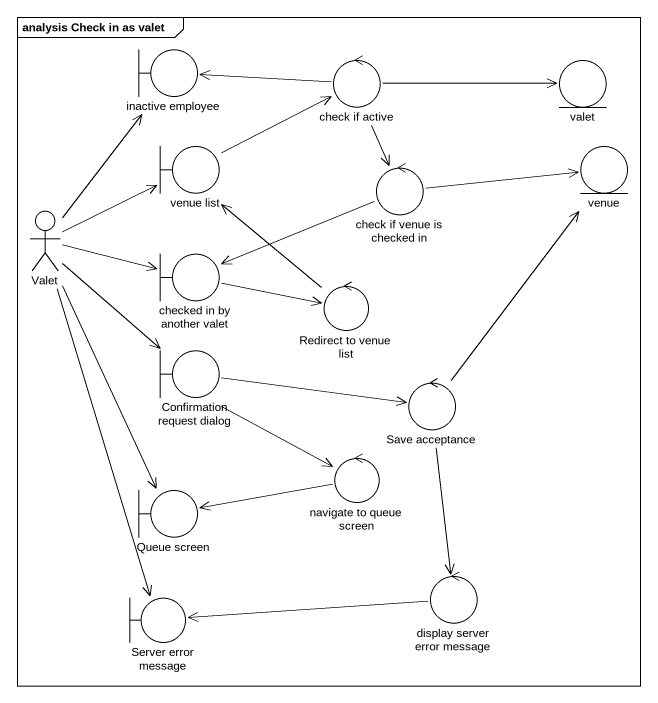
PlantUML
@startuml
mainframe analysis Check in as valet
boundary "inactive employee" as inactive_employee
control "check if active" as check_if_active
entity valet
boundary "venue list" as venue_list
control "check if venue is checked in" as check_if_venue_is_checked_in
entity venue
actor Valet
boundary "checked in by another valet" as checked_in_by_another_valet
control "Redirect to venue list" as Redirect_to_venue_list
boundary "Confirmation request dialog" as Confirmation_request_dialog
control "Save acceptance" as Save_acceptance
control "navigate to queue screen" as navigate_to_queue_screen
boundary "Queue screen" as Queue_screen
boundary "Server error message" as Server_error_message
control "display server error message" as display_server_error_message
check_if_active -left-> inactive_employee
check_if_active -right-> valet
check_if_active --> check_if_venue_is_checked_in
venue_list -right-> check_if_active
check_if_venue_is_checked_in -right-> venue
check_if_venue_is_checked_in -left-> checked_in_by_another_valet
Valet -up-> inactive_employee
Valet -right-> venue_list
Valet -right-> checked_in_by_another_valet
Valet --> Confirmation_request_dialog
Valet --> Queue_screen
Valet --> Server_error_message
checked_in_by_another_valet -right-> Redirect_to_venue_list
Redirect_to_venue_list -up-> venue_list
Confirmation_request_dialog -right-> Save_acceptance
Confirmation_request_dialog --> navigate_to_queue_screen
Save_acceptance -up-> venue
Save_acceptance --> display_server_error_message
navigate_to_queue_screen -left-> Queue_screen
display_server_error_message -left-> Server_error_message
@enduml
